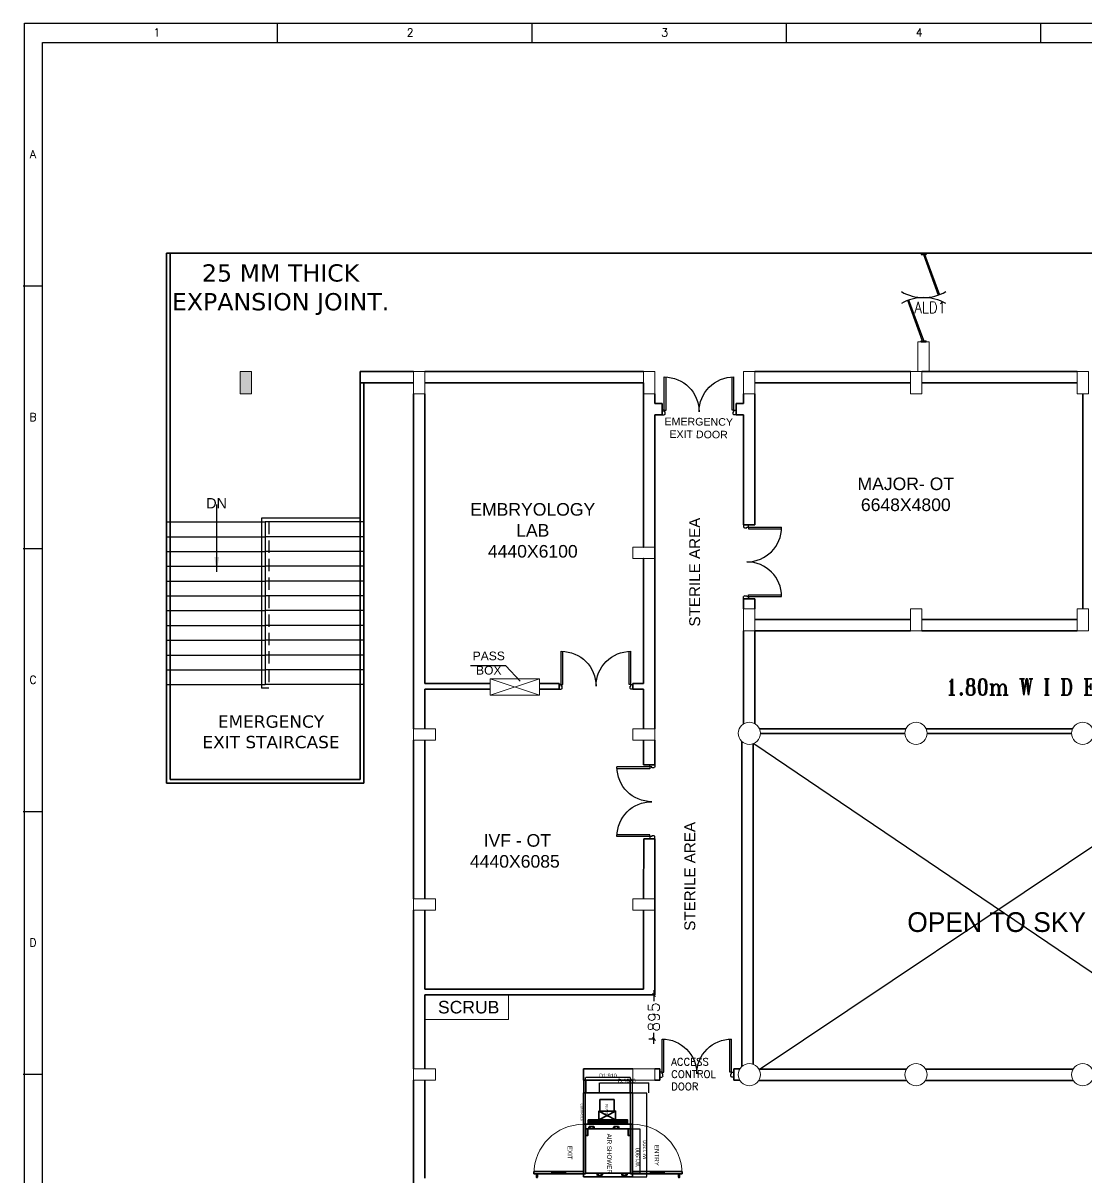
# Model space of a CAD drawing. Extents: x 2733443 to 3206532, y -1516114 to -1264405.
# Drawn here: x 2982526 to 3004107, y -1317755 to -1294332 of the extents above; entities that cross this region are included whole.
import ezdxf
from ezdxf.enums import TextEntityAlignment as Align

# ---------------------------------------------------------------- set-up
doc = ezdxf.new("R2010")
doc.units = 0
doc.header["$MEASUREMENT"] = 0
doc.linetypes.add('1', pattern=[0, 0, 0])
doc.linetypes.add('DASHED', pattern=[0.75, 0.5, -0.25])
doc.layers.get('0').update_dxf_attribs({"color": 250, "linetype": '1'})
for name, color, linetype, lineweight in [('AIR SHOWER', 7, 'Continuous', 35), ('Column', 162, 'Continuous', 13), ('WALL', 7, '1', 35), ('WIN', 151, 'Continuous', 9)]:
    doc.layers.add(name, color=color, linetype=linetype, lineweight=lineweight)
for name, color, linetype in [('ALD1', 7, 'Continuous'), ('DOOR', 40, 'Continuous'), ('HS', 251, '1'), ('stairscas', 7, 'Continuous'), ('TEXT', 5, '1'), ('TITLE', 7, 'Continuous')]:
    doc.layers.add(name, color=color, linetype=linetype)
doc.styles.add('ARI', font='arial.ttf')
doc.styles.add('ARIAL', font='arial.ttf')
doc.styles.add('MSK', font='g13f12w.shx')
doc.styles.add('ROMANS', font='romans.shx')
doc.styles.add('RT', font='romant.shx')
doc.dimstyles.new('BIGDFD', dxfattribs={"dimtxt": 8, "dimasz": 4, "dimexe": 1, "dimexo": 2, "dimtad": 1, "dimlfac": 10, "dimtxsty": 'Standard', "dimcen": 2.5, "dimclrd": 5, "dimclre": 3, "dimclrt": 1, "dimadec": 0, "dimazin": 0, "dimtfac": 1, "dimtmove": 0, "dimatfit": 3, "dimfxl": 1, "dimarcsym": 0})
doc.dimstyles.new('BIGDFD$0', dxfattribs={"dimtxt": 8, "dimasz": 4, "dimexe": 1, "dimexo": 2, "dimtad": 1, "dimlfac": 10, "dimtxsty": 'Standard', "dimcen": 2.5, "dimclrd": 5, "dimclre": 3, "dimclrt": 1, "dimadec": 0, "dimazin": 0, "dimtfac": 1, "dimtmove": 0, "dimatfit": 3, "dimfxl": 1, "dimarcsym": 0})
doc.dimstyles.new('MM', dxfattribs={"dimscale": 0, "dimtxt": 230, "dimasz": 60, "dimexe": 100, "dimexo": 0.0625, "dimgap": 25, "dimtad": 0, "dimdec": 0, "dimzin": 0, "dimdsep": 46, "dimtxsty": 'ROMANS', "dimblk": 'OBLIQUE', "dimcen": 0.09, "dimdle": 100, "dimclrd": 5, "dimclre": 5, "dimclrt": 6, "dimadec": 0, "dimazin": 0, "dimtfac": 1, "dimtdec": 0, "dimtofl": 0, "dimtmove": 1, "dimatfit": 3, "dimfxl": 1, "dimfrac": 2, "dimtolj": 1, "dimtzin": 0, "dimarcsym": 0})
doc.dimstyles.new('TEXT', dxfattribs={"dimscale": 0, "dimtxt": 500, "dimasz": 100, "dimexe": 75, "dimexo": 100, "dimgap": 50, "dimtad": 0, "dimdec": 0, "dimzin": 0, "dimdsep": 46, "dimtxsty": 'ARIAL', "dimblk": 'OBLIQUE', "dimcen": 0.09, "dimdle": 100, "dimclrd": 256, "dimclre": 256, "dimclrt": 6, "dimadec": 0, "dimazin": 0, "dimtfac": 1, "dimtdec": 0, "dimtofl": 0, "dimtmove": 2, "dimatfit": 3, "dimfxl": 1, "dimfrac": 2, "dimtolj": 1, "dimtzin": 0, "dimarcsym": 0})

# ---------------------------------------------------------------- blocks, each defined once
blk = doc.blocks.new('Z$W@#5624')
at = {"layer": 'DOOR'}
for p, q in [((19, 470), (840, 769)), ((28, 446), (849, 745)), ((676, 709), (685, 685)), ((0, 400), (0, 499)), ((0, 499), (25, 499)), ((19, 470), (28, 446)), ((25, 400), (25, 499)), ((183, 529), (192, 506)), ((188, 518), (680, 697)), ((1798, 499), (1773, 499)), ((1773, 400), (1773, 499)), ((1798, 400), (1798, 499)), ((0, 400), (25, 400)), ((1770, 453), (949, 154)), ((1779, 429), (957, 130)), ((1610, 381), (1117, 202)), ((1614, 369), (1606, 393)), ((1779, 429), (1770, 453)), ((1798, 400), (1773, 400)), ((1113, 214), (1122, 190))]:
    blk.add_line(p, q, dxfattribs=at)
at = {"layer": 'DOOR', "color": 145}
for centre, start_param, end_param in [((0, 449), 2.617994, 3.665191), ((1798, 449), -0.523599, 0.523599)]:
    blk.add_ellipse(centre, major_axis=(-899, 0), ratio=1, start_param=start_param, end_param=end_param, dxfattribs=at)
blk = doc.blocks.new('_Oblique')
at = {"color": 0, "linetype": 'ByBlock', "lineweight": -2}
blk.add_line((-0.5, -0.5), (0.5, 0.5), dxfattribs=at)
blk = doc.blocks.new('A$C1BA14061')
at = {"layer": 'TITLE', "color": 7}
for p, q in [((0, 0), (203982, 0)), ((0, -140464), (0, 0)), ((16920, -1290), (16920, 0)), ((33925, -1290), (33925, 0)), ((50931, -1290), (50931, 0)), ((67937, -1290), (67937, 0))]:
    blk.add_line(p, q, dxfattribs=at)
at = {"layer": 'TITLE'}
for p, q in [((1204, -1290), (202692, -1290)), ((1204, -139174), (1204, -1290))]:
    blk.add_line(p, q, dxfattribs=at)
at = {"layer": 'TITLE', "color": 0}
for p, q in [((-86, -17558), (1204, -17558)), ((-86, -35116), (1204, -35116)), ((-86, -52674), (1204, -52674)), ((-86, -70232), (1204, -70232))]:
    blk.add_line(p, q, dxfattribs=at)
at = {"layer": 'TITLE', "color": 7, "style": 'ROMANS', "width": 1}
for s, p in [('1', (8852, -626)), ('2', (25785, -626)), ('3', (42791, -626)), ('4', (59796, -626))]:
    blk.add_text(s, height=535, dxfattribs=at).set_placement(p, align=Align.MIDDLE)
at = {"layer": 'TITLE', "color": 0, "style": 'ROMANS', "width": 1}
for s, p in [('A', (573, -8765)), ('B', (573, -26323)), ('C', (573, -43881)), ('D', (573, -61439))]:
    blk.add_text(s, height=535, dxfattribs=at).set_placement(p, align=Align.MIDDLE)
blk = doc.blocks.new('ddoor')
at = {"layer": 'DOOR', "lineweight": 25}
for p, q in [((50, 0), (-50, 0)), ((-50, 0), (-50, -45)), ((50, -45), (50, 0)), ((-50, -45), (-47, -45)), ((-35, -60), (-35, -57)), ((-35, -60), (15, -60)), ((15, -60), (15, -45)), ((15, -45), (50, -45)), ((50, -45), (720, -45)), ((50, -45), (50, -80)), ((50, -80), (720, -80)), ((-50, -1500), (-50, -1455)), ((-50, -1455), (-47, -1455)), ((50, -1500), (-50, -1500)), ((50, -1500), (-50, -1500)), ((-35, -1440), (-35, -1442)), ((-35, -1440), (15, -1440)), ((15, -1440), (15, -1455)), ((15, -1455), (50, -1455)), ((50, -1420), (720, -1420)), ((50, -1455), (50, -1420)), ((50, -1455), (720, -1455)), ((50, -1455), (50, -1500))]:
    blk.add_line(p, q, dxfattribs=at)
for centre, start, end in [((-35, -45), 180, 270), ((-35, -1455), 90, 180)]:
    blk.add_arc(centre, 12.5, start, end, dxfattribs=at)
at = {"layer": 'DOOR', "color": 146, "lineweight": 25, "true_color": 0x105689}
for centre, start, end in [((15, -45), 270, 0), ((15, -1455), 0, 90)]:
    blk.add_arc(centre, 705, start, end, dxfattribs=at)
blk = doc.blocks.new('*D31')
at = {"layer": 'AIR SHOWER', "color": 3, "lineweight": -2, "transparency": 16777216}
for p, q in [((2994848, -1316758), (2995036, -1316758)), ((2994848, -1317658), (2995036, -1317658))]:
    blk.add_line(p, q, dxfattribs=at)
at = {"layer": 'AIR SHOWER', "color": 5, "lineweight": -2, "transparency": 16777216}
blk.add_line((2995035, -1316762), (2995035, -1317654), dxfattribs=at)
at = {"layer": 'AIR SHOWER', "color": 5, "transparency": 16777216}
for points in [[(2995035, -1316762), (2995036, -1316762), (2995035, -1316758)], [(2995035, -1317654), (2995036, -1317654), (2995035, -1317658)]]:
    blk.add_solid(points, dxfattribs=at)
at = {"layer": 'Defpoints', "color": 0, "transparency": 16777216}
for p in [(2994846, -1316758), (2994846, -1317658), (2995035, -1317658)]:
    blk.add_point(p, dxfattribs=at)
at = {"layer": 'AIR SHOWER', "color": 1, "transparency": 16777216, "insert": (2994995, -1317335), "char_height": 80, "attachment_point": 5, "rotation": 90}
blk.add_mtext('W1:900', dxfattribs=at)
blk = doc.blocks.new('*D32')
at = {"layer": 'AIR SHOWER', "color": 3, "lineweight": -2, "transparency": 16777216}
for p, q in [((2994893, -1316031), (2995181, -1316031)), ((2994893, -1317731), (2995181, -1317731))]:
    blk.add_line(p, q, dxfattribs=at)
at = {"layer": 'AIR SHOWER', "color": 5, "lineweight": -2, "transparency": 16777216}
blk.add_line((2995180, -1317727), (2995180, -1316035), dxfattribs=at)
at = {"layer": 'AIR SHOWER', "color": 5, "transparency": 16777216}
for points in [[(2995179, -1316035), (2995180, -1316035), (2995180, -1316031)], [(2995179, -1317727), (2995180, -1317727), (2995180, -1317731)]]:
    blk.add_solid(points, dxfattribs=at)
at = {"layer": 'Defpoints', "color": 0, "transparency": 16777216}
for p in [(2994891, -1316031), (2995180, -1316031), (2994891, -1317731)]:
    blk.add_point(p, dxfattribs=at)
at = {"layer": 'AIR SHOWER', "color": 1, "transparency": 16777216, "insert": (2995139, -1317184), "char_height": 80, "attachment_point": 5, "rotation": 90}
blk.add_mtext('W:1700', dxfattribs=at)
blk = doc.blocks.new('nolllw new')
for p, q in [((-139, 14), (-138, 15)), ((-124, 16), (-137, 16)), ((-123, 15), (-107, -15)), ((-113, 14), (-3, 14)), ((8, 15), (-8, -15)), ((9, 16), (22, 16)), ((23, 14), (23, 16)), ((23, 14), (23, 15)), ((-100, -16), (-106, -16)), ((-15, -16), (-9, -16))]:
    blk.add_line(p, q)
at = {"color": 19}
for p, q in [((-124, 16), (-58, 16)), ((9, 16), (-58, 16)), ((-100, -34), (-15, -34))]:
    blk.add_line(p, q, dxfattribs=at)
at = {"color": 1}
for p, q in [((-75, 15), (-75, 11)), ((-41, 15), (-41, 11)), ((-100, -27), (-100, -34)), ((-15, -27), (-15, -34))]:
    blk.add_line(p, q, dxfattribs=at)
at = {"color": 3}
for p, q in [((-113, -5), (-113, -13)), ((-110, -16), (-110, -16)), ((-109, -17), (-101, -34)), ((-100, -34), (-100, -34)), ((-15, -34), (-15, -34)), ((-7, -17), (-14, -34)), ((-6, -16), (-5, -16)), ((-2, -5), (-2, -13))]:
    blk.add_line(p, q, dxfattribs=at)
for centre, radius, start, end in [((-137, 15), 1, 90, 159.381), ((-124, 15), 1, 27.8597, 90), ((9, 15), 1, 90, 152.1403), ((22, 15), 1, 20.619, 90), ((-106, -15), 1, 207.8597, 270), ((-100, -15), 1, 270, 343.3261), ((-61, -27), 40.2, 161.5212, 163.3261), ((-54, -27), 40.2, 16.6739, 18.4788), ((-15, -15), 1, 196.6739, 270), ((-9, -15), 1, 270, 332.1403)]:
    blk.add_arc(centre, radius, start, end)
at = {"color": 1}
for centre, radius, start, end in [((-61, -27), 39.2, 111.5891, 180), ((-74, 15), 0.396, 106.6984, 167.5275), ((-76, 11), 1, 291.5891, 0), ((-41, 15), 0.396, 12.4725, 73.3016), ((-40, 11), 1, 180, 248.4109), ((-54, -27), 39.2, 0, 68.4109)]:
    blk.add_arc(centre, radius, start, end, dxfattribs=at)
at = {"color": 3}
for centre, radius, start, end in [((-110, -13), 3, 180, 270), ((-110, -17), 1, 24.7129, 90), ((-100, -34), 0.5, 204.7129, 270), ((-15, -34), 0.5, 270, 335.2871), ((-6, -17), 1, 90, 155.2871), ((-5, -13), 3, 270, 0)]:
    blk.add_arc(centre, radius, start, end, dxfattribs=at)
blk = doc.blocks.new('*D33')
at = {"layer": 'AIR SHOWER', "color": 3, "lineweight": -2, "transparency": 16777216}
for p, q in [((2994222, -1316029), (2994222, -1315825)), ((2995222, -1316029), (2995222, -1315825))]:
    blk.add_line(p, q, dxfattribs=at)
at = {"layer": 'AIR SHOWER', "color": 5, "lineweight": -2, "transparency": 16777216}
blk.add_line((2994226, -1315826), (2995218, -1315826), dxfattribs=at)
at = {"layer": 'AIR SHOWER', "color": 5, "transparency": 16777216}
for points in [[(2994226, -1315825), (2994226, -1315827), (2994222, -1315826)], [(2995218, -1315825), (2995218, -1315827), (2995222, -1315826)]]:
    blk.add_solid(points, dxfattribs=at)
at = {"layer": 'Defpoints', "color": 0, "transparency": 16777216}
for p in [(2995222, -1315826), (2994222, -1316031), (2995222, -1316031)]:
    blk.add_point(p, dxfattribs=at)
at = {"layer": 'AIR SHOWER', "color": 1, "lineweight": 0, "transparency": 16777216, "insert": (2994773, -1315785), "char_height": 80, "width": 377.22, "attachment_point": 5}
blk.add_mtext('D:1000', dxfattribs=at)
blk = doc.blocks.new('*D34')
at = {"layer": 'AIR SHOWER', "color": 3, "lineweight": -2, "transparency": 16777216}
for p, q in [((2993936, -1316756), (2993936, -1315720)), ((2994846, -1316756), (2994846, -1315720))]:
    blk.add_line(p, q, dxfattribs=at)
at = {"layer": 'AIR SHOWER', "color": 5, "lineweight": -2, "transparency": 16777216}
blk.add_line((2994842, -1315721), (2993940, -1315721), dxfattribs=at)
at = {"layer": 'AIR SHOWER', "color": 5, "transparency": 16777216}
for points in [[(2993940, -1315721), (2993940, -1315722), (2993936, -1315721)], [(2994842, -1315721), (2994842, -1315722), (2994846, -1315721)]]:
    blk.add_solid(points, dxfattribs=at)
at = {"layer": 'Defpoints', "color": 0, "transparency": 16777216}
for p in [(2993936, -1315721), (2993936, -1316758), (2994846, -1316758)]:
    blk.add_point(p, dxfattribs=at)
at = {"layer": 'AIR SHOWER', "color": 1, "lineweight": 0, "transparency": 16777216, "insert": (2994391, -1315681), "char_height": 80, "attachment_point": 5}
blk.add_mtext('D1:910', dxfattribs=at)
blk = doc.blocks.new('*D36')
at = {"layer": 'Defpoints', "color": 0, "transparency": 16777216}
for p in [(2995343, -1314044), (2995323, -1314939), (2995343, -1314939)]:
    blk.add_point(p, dxfattribs=at)
at = {"layer": 'TEXT', "color": 5, "lineweight": -2, "transparency": 16777216}
for p, q in [((2995343, -1314044), (2995223, -1314044)), ((2995323, -1313944), (2995323, -1314171)), ((2995343, -1314939), (2995223, -1314939)), ((2995323, -1315039), (2995323, -1314813))]:
    blk.add_line(p, q, dxfattribs=at)
at = {"layer": 'TEXT', "color": 5, "lineweight": -2, "transparency": 16777216, "xscale": 60, "yscale": 60, "zscale": 60}
for p, rotation in [((2995323, -1314044), 90), ((2995323, -1314939), 270)]:
    blk.add_blockref('_Oblique', p, dxfattribs=dict(at, rotation=rotation))
at = {"layer": 'TEXT', "color": 6, "transparency": 16777216, "insert": (2995323, -1314492), "char_height": 230, "attachment_point": 5, "rotation": 90, "style": 'ROMANS'}
blk.add_mtext('\\A1;895', dxfattribs=at)

msp = doc.modelspace()

# ---------------------------------------------------------------- hatches: boundary and pattern name
at = {"layer": 'AIR SHOWER'}
h = msp.add_hatch(dxfattribs=at)
h.set_pattern_fill('ANSI37', color=256, scale=2.4, angle=450, style=0)
h.set_pattern_definition([(315, (3044595.068, -950863.7455), (5.38815367, 5.38815367), []), (45, (3044595.068, -950863.7455), (-5.38815367, 5.38815367), [])])
h.paths.add_polyline_path([(2993990.0525, -1316668.4384), (2993990.0525, -1316580.0244), (2994786.9265, -1316580.0244), (2994786.9265, -1316668.4384)])
h = msp.add_hatch(dxfattribs=at)
h.set_pattern_fill('ANSI37', color=256, scale=2.4, angle=450, style=0)
h.set_pattern_definition([(315, (3028755.1355, -788984.225), (5.38815367, 5.38815367), []), (45, (3028755.1355, -788984.225), (-5.38815367, 5.38815367), [])])
h.paths.add_polyline_path([(2994784.186, -1316580.0244), (2994784.186, -1316668.4384), (2994711.9427, -1316668.4384), (2994711.9427, -1316580.0244)])
at = {"layer": 'HS', "lineweight": 0}
msp.add_hatch(color=251, dxfattribs=at).paths.add_polyline_path([(2986928.1809, -1301399.3945), (2986928.1809, -1301849.3945), (2987158.1809, -1301849.3945), (2987158.1809, -1301399.3945)])

# ---------------------------------------------------------------- linework, layer by layer
for p, q in [((2993891.265, -1315774.3945), (2993891.265, -1316030.7891)), ((2993941.265, -1315774.3945), (2993941.265, -1316030.7891)), ((2994841.265, -1316030.7891), (2994841.265, -1315774.3945)), ((2994891.265, -1316030.7891), (2994891.265, -1315774.3945)), ((2994891.265, -1317730.7891), (2994791.265, -1317730.7891))]:
    msp.add_line(p, q)
at = {"layer": 'AIR SHOWER'}
for p, q in [((2993891.265, -1316030.7891), (2994891.265, -1316030.7891)), ((2993891.265, -1316030.7891), (2993891.265, -1317730.7891)), ((2994891.265, -1316030.7891), (2994891.265, -1317730.7891)), ((2994546.4695, -1316580.0244), (2994207.223, -1316399.1989)), ((2994207.223, -1316580.0244), (2994546.4695, -1316399.1989)), ((2993936.265, -1316668.4384), (2993891.265, -1316668.4384)), ((2993891.265, -1316668.4384), (2994891.265, -1316668.4384)), ((2993936.265, -1316668.4384), (2993936.265, -1317670.7891)), ((2994846.265, -1316758.4384), (2993936.265, -1316758.4384)), ((2994891.265, -1316668.4384), (2994846.265, -1316668.4384)), ((2994846.265, -1316668.4384), (2994846.265, -1317670.7891)), ((2994846.265, -1316758.4384), (2994846.265, -1317670.7891)), ((2993891.265, -1317625.7891), (2992888.9144, -1317625.7891)), ((2992888.9144, -1317670.7891), (2992888.9144, -1317625.7891)), ((2992888.9144, -1317670.7891), (2993891.265, -1317670.7891)), ((2992939.4144, -1317741.2891), (2992939.4144, -1317670.7891)), ((2992958.4144, -1317741.2891), (2992958.4144, -1317670.7891)), ((2993235.595, -1317625.7891), (2993235.595, -1317631.7891)), ((2993545.595, -1317631.7891), (2993235.595, -1317631.7891)), ((2993235.595, -1317664.7891), (2993545.595, -1317664.7891)), ((2993235.595, -1317664.7891), (2993235.595, -1317670.7891)), ((2993250.595, -1317631.7891), (2993250.595, -1317664.7891)), ((2993530.595, -1317631.7891), (2993530.595, -1317664.7891)), ((2993545.595, -1317625.7891), (2993545.595, -1317631.7891)), ((2993545.595, -1317664.7891), (2993545.595, -1317670.7891)), ((2993891.265, -1317670.7891), (2993936.265, -1317670.7891)), ((2993891.265, -1317730.7891), (2994891.265, -1317730.7891)), ((2993891.265, -1317730.7891), (2994891.265, -1317730.7891)), ((2994846.265, -1317658.4384), (2993936.265, -1317658.4384)), ((2994846.265, -1317658.4384), (2993936.265, -1317658.4384)), ((2994891.265, -1317670.7891), (2994846.265, -1317670.7891)), ((2994891.265, -1317625.7891), (2995893.6157, -1317625.7891)), ((2995893.6157, -1317670.7891), (2994891.265, -1317670.7891)), ((2995236.935, -1317625.7891), (2995236.935, -1317631.7891)), ((2995236.935, -1317631.7891), (2995546.935, -1317631.7891)), ((2995546.935, -1317664.7891), (2995236.935, -1317664.7891)), ((2995236.935, -1317664.7891), (2995236.935, -1317670.7891)), ((2995251.935, -1317631.7891), (2995251.935, -1317664.7891)), ((2995531.935, -1317631.7891), (2995531.935, -1317664.7891)), ((2995546.935, -1317625.7891), (2995546.935, -1317631.7891)), ((2995546.935, -1317664.7891), (2995546.935, -1317670.7891)), ((2995824.1157, -1317741.2891), (2995824.1157, -1317670.7891)), ((2995843.1157, -1317741.2891), (2995843.1157, -1317670.7891)), ((2995893.6157, -1317670.7891), (2995893.6157, -1317625.7891))]:
    msp.add_line(p, q, dxfattribs=at)
for points in [[(2994513.826, -1316399.1989), (2994513.826, -1316166.8265), (2994227.4515, -1316166.8265), (2994227.4515, -1316399.1989)], [(2994546.4695, -1316580.0244), (2994546.4695, -1316399.1989), (2994207.223, -1316399.1989), (2994207.223, -1316580.0244)], [(2994789.9011, -1316668.4384), (2994789.9011, -1316580.0244), (2993990.0525, -1316580.0244), (2993990.0525, -1316668.4384)], [(2993936.265, -1316895.0665), (2993936.265, -1316758.4384), (2993980.7502, -1316758.4384), (2993980.7502, -1316895.0665)], [(2993940.2757, -1316777.2214), (2993940.2757, -1316883.2141), (2993936.265, -1316883.2141), (2993936.265, -1316777.2214)], [(2994846.265, -1316895.0665), (2994846.265, -1316758.4384), (2994801.7798, -1316758.4384), (2994801.7798, -1316895.0665)], [(2994842.2543, -1316777.2214), (2994842.2543, -1316883.2141), (2994846.265, -1316883.2141), (2994846.265, -1316777.2214)]]:
    msp.add_lwpolyline(points, close=True, dxfattribs=at)
at = {"layer": 'AIR SHOWER', "lineweight": 0}
for centre, start, end in [((2993891.265, -1317670.7891), 90, 180), ((2994891.265, -1317670.7891), 0, 90)]:
    msp.add_arc(centre, 1002.3506, start, end, dxfattribs=at)
at = {"layer": 'AIR SHOWER'}
for centre in [(2992948.9144, -1317741.2891), (2995833.6157, -1317741.2891)]:
    msp.add_arc(centre, 9.5, 180, 0, dxfattribs=at)
at = {"layer": 'Column'}
for points in [[(2986928.1809, -1301399.3945), (2987158.1809, -1301399.3945), (2987158.1809, -1301849.3945), (2986928.1809, -1301849.3945)], [(2990443.3491, -1301849.3945), (2990673.3491, -1301849.3945), (2990673.3491, -1301399.3945), (2990443.3491, -1301399.3945)], [(2995113.265, -1301849.3945), (2995343.265, -1301849.3945), (2995343.265, -1301399.3945), (2995113.265, -1301399.3945)], [(2997143.265, -1301849.3945), (2997373.265, -1301849.3945), (2997373.265, -1301399.3945), (2997143.265, -1301399.3945)], [(3000524.9317, -1301849.3945), (3000754.9317, -1301849.3945), (3000754.9317, -1301399.3945), (3000524.9317, -1301399.3945)], [(3003906.5984, -1301849.3945), (3004136.5984, -1301849.3945), (3004136.5984, -1301399.3945), (3003906.5984, -1301399.3945)], [(2995343.265, -1304964.3945), (2995343.265, -1305194.3945), (2994893.265, -1305194.3945), (2994893.265, -1304964.3945)], [(2997143.265, -1306659.3945), (2997373.265, -1306659.3945), (2997373.265, -1306209.3945), (2997143.265, -1306209.3945)], [(3000524.9317, -1306659.3945), (3000754.9317, -1306659.3945), (3000754.9317, -1306209.3945), (3000524.9317, -1306209.3945)], [(3003906.5984, -1306659.3945), (3004136.5984, -1306659.3945), (3004136.5984, -1306209.3945), (3003906.5984, -1306209.3945)], [(2990893.3491, -1308644.3945), (2990893.3491, -1308874.3945), (2990443.3491, -1308874.3945), (2990443.3491, -1308644.3945)], [(2995343.265, -1308644.3945), (2995343.265, -1308874.3945), (2994893.265, -1308874.3945), (2994893.265, -1308644.3945)], [(2990443.3491, -1312094.3945), (2990443.3491, -1312324.3945), (2990893.3491, -1312324.3945), (2990893.3491, -1312094.3945)], [(2994893.265, -1312094.3945), (2994893.265, -1312324.3945), (2995343.265, -1312324.3945), (2995343.265, -1312094.3945)], [(2990893.3491, -1315544.3945), (2990893.3491, -1315774.3945), (2990443.3491, -1315774.3945), (2990443.3491, -1315544.3945)], [(2995343.265, -1315544.3945), (2995343.265, -1315774.3945), (2994893.265, -1315774.3945), (2994893.265, -1315544.3945)]]:
    msp.add_lwpolyline(points, close=True, dxfattribs=at)
at = {"layer": 'Column', "color": 3}
for centre in [(2997258.265, -1308736.8945), (3000639.9317, -1308736.8945), (3004021.5984, -1308736.8945), (2997258.265, -1315659.3945), (3000639.9317, -1315659.3945), (3004021.5984, -1315659.3945)]:
    msp.add_circle(centre, 225, dxfattribs=at)
at = {"layer": 'stairscas', "color": 251, "linetype": 'Continuous'}
for p, q in [((2985435.765, -1304449.3945), (2987435.765, -1304449.3945)), ((2987360.765, -1304374.3945), (2987360.765, -1307824.3945)), ((2989360.765, -1304374.3945), (2987360.765, -1304374.3945)), ((2987435.765, -1304449.3945), (2987435.765, -1307749.3945)), ((2989360.765, -1304449.3945), (2987435.765, -1304449.3945)), ((2985435.765, -1304749.3945), (2987435.765, -1304749.3945)), ((2985435.765, -1305049.3945), (2987435.765, -1305049.3945)), ((2985435.765, -1305349.3945), (2987435.765, -1305349.3945)), ((2985435.765, -1305649.3945), (2987435.765, -1305649.3945)), ((2985435.765, -1305949.3945), (2987435.765, -1305949.3945)), ((2985435.765, -1306249.3945), (2987435.765, -1306249.3945)), ((2985435.765, -1306549.3945), (2987435.765, -1306549.3945)), ((2985435.765, -1306849.3945), (2987435.765, -1306849.3945)), ((2985435.765, -1307149.3945), (2987435.765, -1307149.3945)), ((2985435.765, -1307449.3945), (2987435.765, -1307449.3945)), ((2985435.765, -1307749.3945), (2987435.765, -1307749.3945))]:
    msp.add_line(p, q, dxfattribs=at)
at = {"layer": 'stairscas', "color": 251, "linetype": 'DASHED', "ltscale": 500}
for p, q in [((2987435.765, -1304449.3945), (2987435.765, -1307749.3945)), ((2987510.765, -1304449.3945), (2987510.765, -1307824.3945)), ((2987510.765, -1307824.3945), (2987360.765, -1307824.3945)), ((2987435.765, -1307749.3945), (2987435.765, -1307749.3945)), ((2987435.765, -1307749.3945), (2987435.765, -1307749.3945))]:
    msp.add_line(p, q, dxfattribs=at)
at = {"layer": 'stairscas', "color": 251, "ltscale": 500}
for p, q in [((2989435.765, -1304449.3945), (2987435.765, -1304449.3945)), ((2989435.765, -1304749.3945), (2987435.765, -1304749.3945)), ((2989435.765, -1305049.3945), (2987435.765, -1305049.3945)), ((2989435.765, -1305349.3945), (2987435.765, -1305349.3945)), ((2989435.765, -1305649.3945), (2987435.765, -1305649.3945)), ((2989435.765, -1305949.3945), (2987435.765, -1305949.3945)), ((2989435.765, -1306249.3945), (2987435.765, -1306249.3945)), ((2989435.765, -1306549.3945), (2987435.765, -1306549.3945)), ((2989435.765, -1306849.3945), (2987435.765, -1306849.3945)), ((2989435.765, -1307149.3945), (2987435.765, -1307149.3945)), ((2989435.765, -1307449.3945), (2987435.765, -1307449.3945)), ((2989435.765, -1307749.3945), (2987435.765, -1307749.3945)), ((2997346.8754, -1308943.7113), (3007185.0383, -1315604.6031)), ((2997459.8215, -1315559.3945), (3007325.2807, -1308947.387))]:
    msp.add_line(p, q, dxfattribs=at)
at = {"layer": 'WALL', "color": 251, "linetype": 'Continuous'}
for p, q in [((2985435.765, -1298999.3945), (2985435.765, -1309749.3945)), ((2985510.765, -1298999.3945), (2985510.765, -1309674.3945)), ((2989360.765, -1301629.3945), (2989360.765, -1309674.3945, 0)), ((2989360.765, -1301629.3945), (2989360.765, -1309674.3945, 0)), ((2989435.765, -1301629.3945), (2989435.765, -1309749.3945, 0)), ((2989435.765, -1301629.3945), (2989435.765, -1309749.3945, 0)), ((2985435.765, -1309749.3945), (2989435.765, -1309749.3945)), ((2985510.765, -1309674.3945), (2989360.765, -1309674.3945))]:
    msp.add_line(p, q, dxfattribs=at)
at = {"layer": 'WALL', "color": 251}
for p, q in [((3031593.1809, -1298999.3945), (2985435.765, -1298999.3945)), ((2985510.765, -1301399.3945), (2985510.765, -1301629.3945)), ((2989360.765, -1301399.3945), (2989360.765, -1301629.3945)), ((2990443.3491, -1301399.3945), (2989360.765, -1301399.3945)), ((2989360.765, -1301399.3945), (2989360.765, -1301629.3945)), ((2990443.3491, -1301629.3945), (2989360.765, -1301629.3945)), ((2995118.265, -1304964.3945), (2995113.265, -1304964.3945)), ((2995118.265, -1305194.3945), (2995113.265, -1305194.3945))]:
    msp.add_line(p, q, dxfattribs=at)
at = {"layer": 'WALL', "color": 251, "lineweight": 5}
for p, q in [((3000678.0128, -1300799.3945), (3000908.0128, -1300799.3945)), ((3000678.0128, -1301399.3945), (3000678.0128, -1300799.3945)), ((3000908.0128, -1301399.3945), (3000908.0128, -1300799.3945)), ((3003906.5984, -1301399.3945), (3003307.3056, -1301399.3945)), ((3003906.5984, -1301629.3945), (3003307.3056, -1301629.3945))]:
    msp.add_line(p, q, dxfattribs=at)
at = {"layer": 'WALL'}
for p, q in [((2995113.265, -1301399.3945), (2990673.3491, -1301399.3945)), ((2997373.265, -1301399.3945), (3000524.9317, -1301399.3945)), ((3000754.9317, -1301399.3945), (3003906.5984, -1301399.3945)), ((2994998.265, -1301629.3945), (2990673.3491, -1301629.3945)), ((2995113.265, -1301629.3945), (2994998.265, -1301629.3945)), ((2995113.265, -1303244.3945), (2995113.265, -1301629.3945)), ((2997373.265, -1301629.3945), (3000524.9317, -1301629.3945)), ((3000754.9317, -1301629.3945), (3003906.5984, -1301629.3945)), ((2990443.3491, -1301849.3945), (2990443.3491, -1308644.3945)), ((2990673.3491, -1301849.3945), (2990673.3491, -1303129.3945)), ((2995343.265, -1302049.3945), (2995343.265, -1301849.3945)), ((2997143.265, -1302049.3945), (2997143.265, -1301849.3945)), ((2997373.265, -1304509.3945), (2997373.265, -1301849.3945)), ((3004021.5984, -1301849.3945), (3004021.5984, -1306209.3945)), ((2995488.6531, -1302049.3945), (2995343.265, -1302049.3945)), ((2995488.6531, -1302279.3945), (2995488.6531, -1302049.3945)), ((2997143.265, -1302049.3945), (2996988.6531, -1302049.3945)), ((2996988.6531, -1302279.3945), (2996988.6531, -1302049.3945)), ((2995343.265, -1308644.3945), (2995343.265, -1302276.4112)), ((2995488.6531, -1302279.3945), (2995343.265, -1302279.3945)), ((2997143.265, -1302279.3945), (2996988.6531, -1302279.3945)), ((2997143.265, -1304509.3945), (2997143.265, -1302279.3945)), ((2990673.3491, -1303129.3945), (2990673.3491, -1307729.3945)), ((2995113.265, -1304964.3945), (2995113.265, -1303244.3945)), ((2997143.265, -1304509.3945), (2997373.265, -1304509.3945)), ((2995113.265, -1307729.3945), (2995113.265, -1305194.3945)), ((2997143.265, -1306209.3945), (2997143.265, -1306009.3945)), ((2997143.265, -1306009.3945), (2997373.265, -1306009.3945)), ((2997373.265, -1306209.3945), (2997373.265, -1306009.3945)), ((2997373.265, -1306429.3945), (3000524.9317, -1306429.3945)), ((3000754.9317, -1306429.3945), (3003906.5984, -1306429.3945)), ((2997143.265, -1306659.3945), (2997143.265, -1308543.5037)), ((2997373.265, -1306659.3945), (3000524.9317, -1306659.3945)), ((2997373.265, -1308543.5037), (2997373.265, -1306659.3945)), ((3000754.9317, -1306659.3945), (3003906.5984, -1306659.3945)), ((2990673.3491, -1307729.3945), (2992000.7654, -1307729.3945)), ((2993000.7654, -1307729.3945), (2993398.265, -1307729.3945)), ((2993398.265, -1307844.3945), (2993398.265, -1307729.3945)), ((2995113.265, -1307729.3945), (2994898.265, -1307729.3945)), ((2994898.265, -1307729.3945), (2994898.265, -1307844.3945)), ((2990673.3491, -1307844.3945), (2992000.7654, -1307844.3945)), ((2990673.3491, -1307844.3945), (2990673.3491, -1308044.3945)), ((2993000.7654, -1307844.3945), (2993398.265, -1307844.3945)), ((2994898.265, -1307844.3945), (2995113.265, -1307844.3945)), ((2995113.265, -1308044.3945), (2995113.265, -1307844.3945)), ((2990673.3491, -1308044.3945), (2990673.3491, -1308644.3945)), ((2995113.265, -1308644.3945), (2995113.265, -1308044.3945)), ((3000434.825, -1308644.3945), (2997463.3717, -1308644.3945)), ((3003816.4917, -1308644.3945), (3000845.0384, -1308644.3945)), ((2990443.3491, -1308874.3945), (2990443.3491, -1312094.3945)), ((2990673.3491, -1308874.3945), (2990673.3491, -1312094.3945)), ((2995113.265, -1308874.3945), (2995113.265, -1309374.3945)), ((2995343.265, -1309374.3945), (2995343.265, -1308874.3945)), ((2997103.265, -1315496.2994), (2997103.265, -1308899.9896)), ((3000415.0567, -1308744.3945), (2997483.14, -1308744.3945)), ((3003796.7234, -1308744.3945), (3000864.8067, -1308744.3945)), ((2997333.265, -1315447.2625), (2997333.265, -1308949.0265)), ((2995113.265, -1309374.3945), (2995343.265, -1309374.3945)), ((2995118.265, -1310874.3945), (2995113.265, -1312094.3945)), ((2995343.265, -1310874.3945), (2995118.265, -1310874.3945)), ((2995343.265, -1310874.3945), (2995343.265, -1314044.3945)), ((2990443.3491, -1312324.3945), (2990443.3491, -1315544.3945)), ((2990673.3491, -1312324.3945), (2990673.3491, -1313929.3945)), ((2995113.265, -1312324.3945), (2995113.265, -1313929.3945)), ((2990673.3491, -1313929.3945), (2995113.265, -1313929.3945)), ((2990673.3491, -1314044.3945), (2993288.3491, -1314044.3945)), ((2990673.3491, -1314044.3945), (2990673.3491, -1314229.3945)), ((2993288.3491, -1314044.3945), (2995343.265, -1314044.3945)), ((2990673.3491, -1314229.3945), (2990673.3491, -1315544.3945)), ((2994893.265, -1315544.3945), (2993891.265, -1315544.3945)), ((2993891.265, -1315544.3945), (2993891.265, -1315774.3945)), ((2995343.265, -1315544.3945), (2995443.265, -1315544.3945)), ((2995443.265, -1315544.3945), (2995443.265, -1315774.3945)), ((2996943.265, -1315544.3945), (2997064.8742, -1315544.3945)), ((2996943.265, -1315544.3945), (2996943.265, -1315774.3945)), ((2997454.5429, -1315549.3945), (3000443.6538, -1315549.3945)), ((3000836.2096, -1315549.3945), (3003825.3205, -1315549.3945)), ((2990443.3491, -1315774.3945), (2990443.3491, -1319109.3945)), ((2990673.3491, -1315774.3945), (2990673.3491, -1317759.3945)), ((2993891.265, -1315774.3945), (2994893.265, -1315774.3945)), ((2995443.265, -1315774.3945), (2995343.265, -1315774.3945)), ((2996943.265, -1315774.3945), (2997065.5992, -1315775.6049)), ((2997448.5937, -1315779.3945), (3000449.603, -1315779.3945)), ((3000830.2604, -1315779.3945), (3003831.2697, -1315779.3945))]:
    msp.add_line(p, q, dxfattribs=at)
at = {"layer": 'WALL', "color": 18, "lineweight": 20, "true_color": 0x000000}
for p, q in [((2992373.3491, -1314544.3945), (2992373.3491, -1314044.3945)), ((2990673.3491, -1314844.3945), (2990673.3491, -1314229.3945)), ((2992373.3491, -1314544.3945), (2990673.3491, -1314544.3945))]:
    msp.add_line(p, q, dxfattribs=at)
at = {"layer": 'WIN', "color": 8, "linetype": 'Continuous'}
for p, q in [((2992000.7654, -1307962.9481), (2993000.7654, -1307632.9481)), ((2992000.7654, -1307632.9481), (2993000.7654, -1307962.9481))]:
    msp.add_line(p, q, dxfattribs=at)
at = {"layer": 'WIN', "linetype": 'Continuous'}
msp.add_lwpolyline([(2992000.7654, -1307632.9481), (2992000.7654, -1307962.9481), (2993000.7654, -1307962.9481), (2993000.7654, -1307632.9481)], close=True, dxfattribs=at)

# ---------------------------------------------------------------- block references
at = {"layer": 'AIR SHOWER', "xscale": -1, "rotation": 180}
for p in [(2994115.112, -1316744.5124), (2994615.112, -1316744.5124)]:
    msp.add_blockref('nolllw new', p, dxfattribs=at)
at = {"layer": 'AIR SHOWER', "xscale": -1}
for p in [(2994167.4181, -1317673.8277), (2994667.4181, -1317673.8277)]:
    msp.add_blockref('nolllw new', p, dxfattribs=at)
at = {"layer": 'DOOR', "color": 251, "linetype": 'Continuous', "lineweight": 5, "xscale": 1.001247151754797, "yscale": 1.001247151754797, "zscale": 1.001247151754797, "rotation": 270}
msp.add_blockref('Z$W@#5624', (3000343.0128, -1298999.3945), dxfattribs=at)
at = {"layer": 'TITLE', "xscale": 0.3035552556082519, "yscale": 0.3035553943041123, "zscale": 0.3035553665695551}
msp.add_blockref('A$C1BA14061', (2982551.6742, -1294331.5731), dxfattribs=at)
at = {"layer": 'WALL', "xscale": -1, "rotation": 270}
for p in [(2996988.6531, -1302229.3945), (2994898.265, -1307794.3945), (2996943.265, -1315659.3945)]:
    msp.add_blockref('ddoor', p, dxfattribs=at)
at = {"layer": 'WALL'}
msp.add_blockref('ddoor', (2997193.265, -1304509.3945), dxfattribs=at)
at = {"layer": 'WALL', "xscale": -1}
msp.add_blockref('ddoor', (2995293.265, -1309374.3945), dxfattribs=at)

# ---------------------------------------------------------------- texts
at = {"layer": 'AIR SHOWER'}
for s, height, p in [('CONTROLS', 45.7466, (2993837.6698, -1316246.3785)), ('BLOWER', 45.7466, (2994347.1938, -1316248.8186)), ('AIR SHOWER', 91.4932, (2994373.418, -1316858.2748)), ('ENTRY', 91.4932, (2995337.3419, -1317083.7111)), ('EXIT', 91.4932, (2993572.9312, -1317102.7941))]:
    msp.add_text(s, height=height, rotation=270, dxfattribs=at).set_placement(p)
at = {"layer": 'ALD1', "color": 251, "lineweight": 5, "style": 'ROMANS', "width": 0.85}
msp.add_text('ALD1', height=230, dxfattribs=at).set_placement((3000926.6961, -1300213.1856), align=Align.CENTER)
at = {"layer": 'stairscas', "color": 251, "linetype": 'Continuous', "style": 'ARI'}
msp.add_text('DN', height=208.08, dxfattribs=at).set_placement((2986451.1241, -1304174.336), align=Align.CENTER)
at = {"layer": 'stairscas', "color": 251, "ltscale": 500, "insert": (3002275.3514, -1312772.1161), "char_height": 400, "width": 8187.231718, "attachment_point": 8, "style": 'MSK'}
msp.add_mtext('OPEN TO SKY', dxfattribs=at)
at = {"layer": 'TEXT', "linetype": 'Continuous', "style": 'RT', "width": 0.85}
msp.add_text('1.80m W I D E   C O R R I D O R', height=336.6, dxfattribs=at).set_placement((3004915.8684, -1307966.2183), align=Align.CENTER)
at = {"layer": 'TEXT', "lineweight": 5, "insert": (2987749.3677, -1300253.7942), "char_height": 350, "width": 5877.751546, "attachment_point": 8, "style": 'MSK'}
msp.add_mtext('{\\fVerdana|b0|i0|c0|p34;25 MM THICK EXPANSION JOINT.}', dxfattribs=at)
at = {"layer": 'TEXT'}
for s, insert, char_height, width, attachment_point, style in [('MAJOR- OT\\P6648X4800', (3000432.4097, -1303890.7182), 255, 2454.157572, 5, 'ARIAL'), ('EMBRYOLOGY\\PLAB\\P4440X6100', (2992865.1657, -1304621.9838), 255, 4308.959529, 5, 'ARIAL'), ('{\\fVerdana|b0|i0|c0|p34;EMERGENCY\\PEXIT STAIRCASE}', (2987554.7165, -1309044.6888), 250, 3566.071851, 8, 'MSK'), (' IVF - OT\\P4440X6085', (2992501.4561, -1311124.0093), 255, 2454.157572, 5, 'ARIAL'), ('SCRUB', (2991564.7202, -1314293.5547), 255, 1342.043575, 5, 'ARIAL')]:
    msp.add_mtext(s, dxfattribs=dict(at, insert=insert, char_height=char_height, width=width, attachment_point=attachment_point, style=style))
at = {"layer": 'TEXT', "linetype": 'Continuous', "insert": (2991972.6243, -1307314.1419, -101230.7692), "char_height": 175, "width": 1149.249659, "attachment_point": 5, "style": 'ARIAL'}
msp.add_mtext('PASS BOX', dxfattribs=at)
at = {"layer": 'TEXT', "insert": (2995673.2842, -1315325.3856), "char_height": 150, "attachment_point": 1, "style": 'ROMANS'}
msp.add_mtext_dynamic_manual_height_columns('ACCESS CONTROL DOOR', width=1212.859684, gutter_width=1000, heights=[0], dxfattribs=at)
at = {"layer": 'WALL', "color": 7, "linetype": 'Continuous', "attachment_point": 5, "style": 'ARIAL'}
for s, insert, char_height, width, rotation in [(' EMERGENCY\\P EXIT DOOR', (2996201.0177, -1302545.9871), 154.28952, 1944.7887, 359.43793), ('\\pxt17; STERILE AREA', (2996151.2827, -1305510.3046), 220.4136, 2733.297639, 90), ('\\pxt17; STERILE AREA', (2996051.8548, -1311681.5687), 220.4136, 2733.297639, 90)]:
    msp.add_mtext(s, dxfattribs=dict(at, insert=insert, char_height=char_height, width=width, rotation=rotation))

# ---------------------------------------------------------------- dimensions: what is measured, and where the dimension line sits
at = {"layer": 'AIR SHOWER', "lineweight": 0}
dim = msp.add_linear_dim(base=(2993936.265, -1315721.2904), p1=(2994846.265, -1316758.4384), p2=(2993936.265, -1316758.4384), text='D1:910', dimstyle='BIGDFD$0', override={"dimtxt": 80}, dxfattribs=at)
dim.commit()
dim.dimension.update_dxf_attribs({"geometry": '*D34', "text_midpoint": (2994391.265, -1315721.2904), "dimtype": 160})
at = {"layer": 'AIR SHOWER', "color": 8, "lineweight": 0}
dim = msp.add_linear_dim(base=(2995222.2922, -1315825.9404), p1=(2994222.2922, -1316030.7891), p2=(2995222.2922, -1316030.7891), text='D:1000', dimstyle='BIGDFD$0', override={"dimtxt": 80}, dxfattribs=at)
dim.commit()
dim.dimension.update_dxf_attribs({"geometry": '*D33', "text_midpoint": (2994772.6677, -1315825.9404), "dimtype": 160})
at = {"layer": 'AIR SHOWER'}
for base, p1, p2, text, picture, middle in [((2995179.6249, -1316030.7891), (2994891.265, -1317730.7891), (2994891.265, -1316030.7891), 'W:1700', '*D32', (2995179.6249, -1317184.1969)), ((2995035.3945, -1317658.4384), (2994846.265, -1316758.4384), (2994846.265, -1317658.4384), 'W1:900', '*D31', (2995035.3945, -1317335.1465))]:
    dim = msp.add_linear_dim(base=base, p1=p1, p2=p2, angle=90, text=text, dimstyle='BIGDFD', override={"dimtxt": 80}, dxfattribs=at)
    dim.commit()
    dim.dimension.update_dxf_attribs({"geometry": picture, "text_midpoint": middle, "dimtype": 160})
at = {"layer": 'TEXT'}
dim = msp.add_linear_dim(base=(2995322.6662, -1314939.3945), p1=(2995343.265, -1314044.3945), p2=(2995343.265, -1314939.3945), angle=90, dimstyle='MM', override={"dimscale": 1}, dxfattribs=at)
dim.commit()
dim.dimension.update_dxf_attribs({"geometry": '*D36', "text_midpoint": (2995322.6662, -1314491.8945)})

# ---------------------------------------------------------------- leaders
at = {"layer": 'stairscas', "color": 251, "linetype": 'Continuous'}
msp.add_leader([(2986453.7798, -1305462.7092), (2986453.7798, -1304097.2019)], dimstyle='MM', override={"dimscale": 1, "dimasz": 300, "dimclrd": 256}, dxfattribs=at)
at = {"layer": 'WIN', "color": 8, "linetype": 'Continuous'}
msp.add_leader([(2992609.6261, -1307682.8645, -101230.7692), (2992321.0944, -1307371.3854, -101230.7692), (2991603.3272, -1307371.3854, -101230.7692)], dimstyle='TEXT', override={"dimscale": 1, "dimtxt": 200, "dimasz": 50, "dimfxl": 0.18}, dxfattribs=at)

doc.saveas('drawing.dxf')
